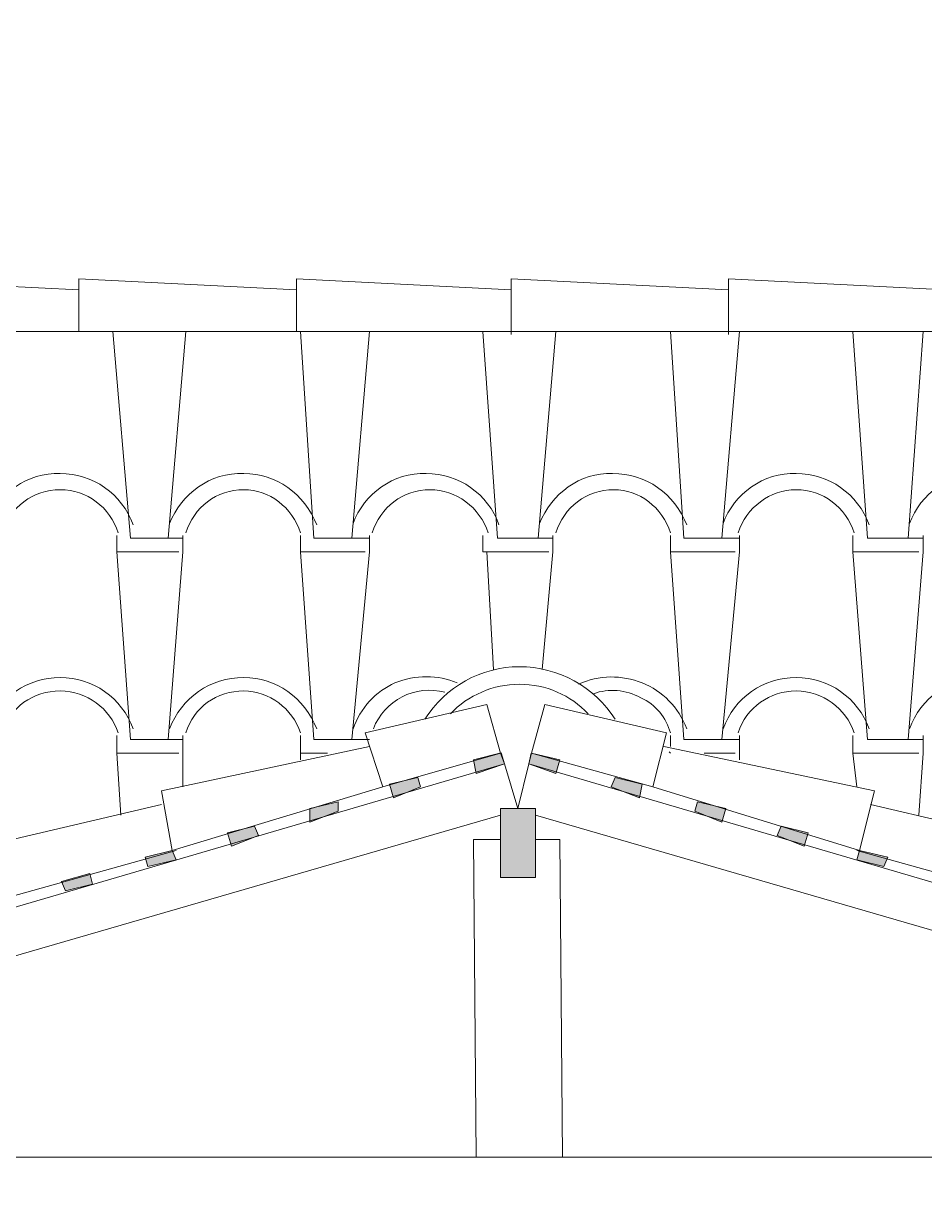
# Model space of a CAD drawing. Header units: millimetres. Extents: x -78812 to -57932, y -16504 to -11628.
# Drawn here: x -76804 to -75243, y -13834 to -11785 of the extents above; entities that cross this region are included whole.
import ezdxf

# ---------------------------------------------------------------- set-up
doc = ezdxf.new("R2010")
doc.units = ezdxf.units.MM
doc.layers.add('A-COB-___-___-EXI', color=250, linetype='Continuous', lineweight=13)

msp = doc.modelspace()

# ---------------------------------------------------------------- hatches: boundary and pattern name
at = {"layer": 'A-COB-___-___-EXI', "true_color": 0xc19a82}
h = msp.add_hatch(color=33, dxfattribs=at)
h.paths.add_polyline_path([(-61316.2, -14431.8), (-61316.2, -14282), (-61400.4, -14282), (-61400.4, -14431.8)])
h.paths.add_polyline_path([(-63516, -14289.1), (-63516, -14197.8), (-63846, -14197.8), (-63846, -14289.1)])
h.paths.add_polyline_path([(-61112.6, -14270.3), (-61112.6, -14246.9), (-61161.7, -14239.9), (-61161.7, -14258.6)])
h.paths.add_polyline_path([(-61480, -14197.8), (-61473, -14181.4), (-61526.8, -14169.7), (-61526.8, -14193.1)])
h.paths.add_polyline_path([(-61845.1, -14132.3), (-61838, -14108.9), (-61887.2, -14101.8), (-61891.9, -14120.6)])
h.paths.add_polyline_path([(-62203.1, -14062.1), (-62203.1, -14043.3), (-62252.3, -14031.6), (-62252.3, -14055)])
h.paths.add_polyline_path([(-62570.5, -13994.2), (-62563.5, -13970.8), (-62617.3, -13966.1), (-62617.3, -13982.5)])
h.paths.add_polyline_path([(-62935.6, -13924), (-62928.6, -13905.3), (-62977.7, -13893.6), (-62982.4, -13917)])
h.paths.add_polyline_path([(-63293.7, -13856.1), (-63293.7, -13832.7), (-63342.8, -13828), (-63342.8, -13844.4)])
h.paths.add_polyline_path([(-78296.9, -13748.5), (-78247.8, -13736.8), (-78254.8, -13713.4), (-78301.6, -13732.1)])
h.paths.add_polyline_path([(-74246, -13748.5), (-74185.1, -13748.5), (-74185.1, -13629.1), (-74246, -13629.1)])
h.paths.add_polyline_path([(-73604.7, -13748.5), (-73597.7, -13732.1), (-73646.9, -13713.4), (-73653.9, -13736.8)])
h.paths.add_polyline_path([(-77648.7, -13748.5), (-77648.7, -13629.1), (-77709.5, -13629.1), (-77709.5, -13748.5)])
h.paths.add_polyline_path([(-73747.5, -13706.4), (-73742.8, -13690), (-73789.6, -13671.2), (-73796.6, -13694.6)])
h.paths.add_polyline_path([(-78151.8, -13706.4), (-78105, -13694.6), (-78109.7, -13671.2), (-78158.8, -13690)])
h.paths.add_polyline_path([(-73885.6, -13666.6), (-73885.6, -13647.8), (-73934.7, -13629.1), (-73934.7, -13652.5)])
h.paths.add_polyline_path([(-78009, -13666.6), (-77959.9, -13652.5), (-77966.9, -13629.1), (-78013.7, -13647.8)])
h.paths.add_polyline_path([(-63139.2, -13647.8), (-63132.2, -13629.1), (-63174.3, -13612.7), (-63186, -13629.1)])
h.paths.add_polyline_path([(-70532, -13647.8), (-70489.9, -13629.1), (-70494.6, -13612.7), (-70543.7, -13629.1)])
h.paths.add_polyline_path([(-74030.6, -13624.4), (-74023.6, -13605.7), (-74072.8, -13587), (-74077.5, -13612.7)])
h.paths.add_polyline_path([(-77871, -13624.4), (-77821.8, -13612.7), (-77821.8, -13587), (-77871, -13605.7)])
h.paths.add_polyline_path([(-77725.9, -13582.3), (-77679.1, -13570.6), (-77683.8, -13551.9), (-77732.9, -13563.6)])
h.paths.add_polyline_path([(-74173.4, -13582.3), (-74168.7, -13563.6), (-74215.5, -13551.9), (-74222.5, -13570.6)])
h.paths.add_polyline_path([(-69895.5, -13551.9), (-69895.5, -13432.5), (-69956.3, -13432.5), (-69956.3, -13551.9)])
h.paths.add_polyline_path([(-63773.4, -13551.9), (-63712.6, -13551.9), (-63712.6, -13432.5), (-63773.4, -13432.5)])
h.paths.add_polyline_path([(-77583.1, -13540.2), (-77534, -13528.5), (-77541, -13509.8), (-77587.8, -13521.5)])
h.paths.add_polyline_path([(-74318.5, -13540.2), (-74311.5, -13521.5), (-74360.6, -13509.8), (-74365.3, -13528.5)])
h.paths.add_polyline_path([(-77438, -13498.1), (-77391.2, -13486.4), (-77398.2, -13467.6), (-77445.1, -13479.3)])
h.paths.add_polyline_path([(-74456.6, -13498.1), (-74449.6, -13479.3), (-74496.4, -13467.6), (-74503.4, -13486.4)])
h.paths.add_polyline_path([(-63469.2, -13486.4), (-63462.2, -13467.6), (-63504.3, -13444.2), (-63516, -13463)])
h.paths.add_polyline_path([(-70202, -13486.4), (-70159.9, -13463), (-70166.9, -13444.2), (-70213.7, -13467.6)])
h.paths.add_polyline_path([(-74599.3, -13455.9), (-74592.3, -13437.2), (-74641.4, -13425.5), (-74646.1, -13444.2)])
h.paths.add_polyline_path([(-77302.3, -13455.9), (-77253.2, -13444.2), (-77260.2, -13425.5), (-77307, -13437.2)])
h.paths.add_polyline_path([(-77157.2, -13413.8), (-77110.4, -13402.1), (-77115.1, -13383.4), (-77164.2, -13395.1)])
h.paths.add_polyline_path([(-74742.1, -13413.8), (-74737.4, -13395.1), (-74784.2, -13383.4), (-74791.2, -13402.1)])
h.paths.add_polyline_path([(-77014.4, -13371.7), (-76965.3, -13360), (-76972.3, -13341.3), (-77019.1, -13353), (-77017.9, -13358)])
h.paths.add_polyline_path([(-74887.2, -13371.7), (-74880.2, -13353), (-74929.3, -13341.3), (-74934, -13360)])
h.paths.add_polyline_path([(-76869.4, -13329.6), (-76822.5, -13317.9), (-76827.2, -13299.1), (-76876.4, -13313.2)])
h.paths.add_polyline_path([(-75025.2, -13329.6), (-75018.2, -13313.2), (-75067.4, -13299.1), (-75072.1, -13317.9)])
h.paths.add_polyline_path([(-63796.8, -13317.9), (-63785.1, -13299.1), (-63834.2, -13275.7), (-63838.9, -13294.5)])
h.paths.add_polyline_path([(-69879.1, -13317.9), (-69829.9, -13294.5), (-69841.6, -13275.7), (-69883.8, -13299.1)])
h.paths.add_polyline_path([(-76731.3, -13287.4), (-76684.5, -13275.7), (-76689.2, -13257), (-76738.3, -13271.1)])
h.paths.add_polyline_path([(-75168, -13287.4), (-75163.3, -13271.1), (-75210.1, -13257), (-75217.1, -13275.7)])
h.paths.add_polyline_path([(-75977.7, -13264), (-75916.9, -13264), (-75916.9, -13144.7), (-75977.7, -13144.7)])
h.paths.add_polyline_path([(-76588.5, -13245.3), (-76539.4, -13233.6), (-76546.4, -13217.2), (-76593.2, -13228.9)])
h.paths.add_polyline_path([(-75313.1, -13245.3), (-75306.1, -13228.9), (-75355.2, -13217.2), (-75359.9, -13233.6)])
h.paths.add_polyline_path([(-75451.2, -13210.2), (-75444.2, -13186.8), (-75491, -13175.1), (-75498, -13191.5)])
h.paths.add_polyline_path([(-76443.4, -13210.2), (-76396.6, -13191.5), (-76403.6, -13175.1), (-76450.5, -13186.8)])
h.paths.add_polyline_path([(-75593.9, -13168.1), (-75586.9, -13144.7), (-75636, -13133), (-75640.7, -13149.4)])
h.paths.add_polyline_path([(-76307.7, -13168.1), (-76258.6, -13149.4), (-76258.6, -13133), (-76307.7, -13144.7)])
h.paths.add_polyline_path([(-69549.1, -13149.4), (-69500, -13133), (-69514, -13114.3), (-69553.8, -13133)])
h.paths.add_polyline_path([(-64126.8, -13149.4), (-64115.1, -13133), (-64161.9, -13114.3), (-64168.9, -13133)])
h.paths.add_polyline_path([(-75736.7, -13126), (-75732, -13102.6), (-75778.8, -13090.9), (-75785.8, -13107.3)])
h.paths.add_polyline_path([(-76162.6, -13126), (-76115.8, -13107.3), (-76120.5, -13090.9), (-76169.6, -13102.6)])
h.paths.add_polyline_path([(-75881.8, -13083.8), (-75874.8, -13060.4), (-75924, -13048.7), (-75928.6, -13067.5)])
h.paths.add_polyline_path([(-76019.8, -13083.8), (-75970.7, -13067.5), (-75976.5, -13048.4), (-76024.5, -13060.4)])
h.paths.add_polyline_path([(-64449.7, -12987.9), (-64445.1, -12971.5), (-64487.2, -12945.8), (-64498.9, -12964.5)])
h.paths.add_polyline_path([(-69219.1, -12987.9), (-69177, -12964.5), (-69184, -12945.8), (-69230.8, -12971.5)])
h.paths.add_polyline_path([(-64779.7, -12821.7), (-64775, -12803), (-64817.1, -12779.6), (-64828.8, -12796)])
h.paths.add_polyline_path([(-68889.2, -12821.7), (-68847, -12796), (-68854.1, -12779.6), (-68900.9, -12803)])
h.paths.add_polyline_path([(-65240.7, -12814.7), (-65186.9, -12707.1), (-65240.7, -12676.6), (-65294.6, -12784.3)])
h.paths.add_polyline_path([(-68435.1, -12814.7), (-68381.3, -12784.3), (-68435.1, -12676.6), (-68489, -12707.1)])
h.paths.add_polyline_path([(-65109.7, -12653.2), (-65098, -12634.5), (-65144.8, -12611.1), (-65151.8, -12629.8)])
h.paths.add_polyline_path([(-68561.5, -12653.2), (-68519.4, -12629.8), (-68531.1, -12611.1), (-68573.2, -12634.5)])
h.paths.add_polyline_path([(-68236.2, -12491.8), (-68189.4, -12468.4), (-68201.1, -12449.6), (-68243.3, -12473)])
h.paths.add_polyline_path([(-65439.6, -12491.8), (-65427.9, -12473), (-65474.8, -12449.6), (-65481.8, -12468.4)])
h.paths.add_polyline_path([(-65769.6, -12323.3), (-65755.6, -12304.6), (-65797.7, -12281.1), (-65809.4, -12299.9)])
h.paths.add_polyline_path([(-67906.3, -12323.3), (-67859.5, -12299.9), (-67871.2, -12281.1), (-67913.3, -12304.6)])
h.paths.add_polyline_path([(-67578.6, -12154.8), (-67536.5, -12131.4), (-67541.2, -12115), (-67590.3, -12138.4)])
h.paths.add_polyline_path([(-66092.6, -12154.8), (-66085.6, -12138.4), (-66127.7, -12115), (-66139.4, -12131.4)])
h.paths.add_polyline_path([(-67248.7, -11993.3), (-67206.5, -11969.9), (-67213.5, -11951.2), (-67260.4, -11976.9)])
h.paths.add_polyline_path([(-66422.5, -11993.3), (-66415.5, -11976.9), (-66457.7, -11951.2), (-66469.4, -11969.9)])
h.paths.add_polyline_path([(-66864.9, -11946.5), (-66804, -11946.5), (-66804, -11827.1), (-66864.9, -11827.1)])
h.paths.add_polyline_path([(-66750.2, -11827.1), (-66738.5, -11808.4), (-66787.6, -11785), (-66792.3, -11801.4)])
h.paths.add_polyline_path([(-66925.7, -11827.1), (-66876.6, -11801.4), (-66888.3, -11785), (-66930.4, -11808.4)])

# ---------------------------------------------------------------- linework, layer by layer
at = {"layer": 'A-COB-___-___-EXI'}
for p, q in [((-77080, -12227.3), (-76707.9, -12246)), ((-76707.9, -12318.6), (-76707.9, -12227.3)), ((-76707.9, -12227.3), (-76331.1, -12246)), ((-76331.1, -12318.6), (-76331.1, -12227.3)), ((-76331.1, -12227.3), (-75959, -12246)), ((-75959, -12323.3), (-75959, -12227.3)), ((-75959, -12227.3), (-75582.2, -12246)), ((-75582.2, -12323.3), (-75582.2, -12227.3)), ((-75582.2, -12227.3), (-75205.4, -12246)), ((-68152, -12318.6), (-77833.5, -12318.6)), ((-76649.4, -12318.6), (-76618.9, -12676.6)), ((-76523, -12318.6), (-76553.4, -12676.6)), ((-76300.7, -12676.6), (-76324.1, -12318.6)), ((-76204.7, -12318.6), (-76235.1, -12676.6)), ((-76008.1, -12318.6), (-75982.4, -12676.6)), ((-75881.8, -12318.6), (-75912.2, -12676.6)), ((-75659.5, -12676.6), (-75682.9, -12318.6)), ((-75563.5, -12318.6), (-75593.9, -12676.6)), ((-75366.9, -12318.6), (-75341.2, -12676.6)), ((-75245.2, -12318.6), (-75271, -12676.6)), ((-76642.3, -12700), (-76642.3, -12672)), ((-76618.9, -12676.6), (-76553.4, -12676.6)), ((-76553.4, -12676.6), (-76527.7, -12676.6)), ((-76527.7, -12672), (-76527.7, -12700)), ((-76324.1, -12700), (-76324.1, -12672)), ((-76228.1, -12676.6), (-76300.7, -12676.6)), ((-76235.1, -12676.6), (-76204.7, -12676.6)), ((-76204.7, -12672), (-76204.7, -12700)), ((-76008.1, -12700), (-76008.1, -12672)), ((-75982.4, -12676.6), (-75912.2, -12676.6)), ((-75912.2, -12676.6), (-75886.5, -12676.6)), ((-75886.5, -12672), (-75886.5, -12700)), ((-75682.9, -12700), (-75682.9, -12672)), ((-75586.9, -12676.6), (-75659.5, -12676.6)), ((-75593.9, -12676.6), (-75563.5, -12676.6)), ((-75563.5, -12672), (-75563.5, -12700)), ((-75366.9, -12700), (-75366.9, -12672)), ((-75341.2, -12676.6), (-75271, -12676.6)), ((-75271, -12676.6), (-75245.2, -12676.6)), ((-75245.2, -12672), (-75245.2, -12700)), ((-76642.3, -12700), (-76618.9, -13025.3)), ((-76553.4, -12700), (-76642.3, -12700)), ((-76534.7, -12700), (-76553.4, -12700)), ((-76527.7, -12700), (-76553.4, -13025.3)), ((-76228.1, -12700), (-76324.1, -12700)), ((-76300.7, -13025.3), (-76324.1, -12700)), ((-76204.7, -12700), (-76235.1, -13025.3)), ((-76211.7, -12700), (-76228.1, -12700)), ((-75912.2, -12700), (-76008.1, -12700)), ((-75989.4, -12903.7), (-76001.1, -12700)), ((-75893.5, -12700), (-75912.2, -12700)), ((-75886.5, -12700), (-75905.2, -12903.7)), ((-75586.9, -12700), (-75682.9, -12700)), ((-75659.5, -13025.3), (-75682.9, -12700)), ((-75563.5, -12700), (-75593.9, -13025.3)), ((-75570.5, -12700), (-75586.9, -12700)), ((-75366.9, -12700), (-75341.2, -13025.3)), ((-75271, -12700), (-75366.9, -12700)), ((-75252.3, -12700), (-75271, -12700)), ((-75245.2, -12700), (-75271, -13025.3)), ((-76211.7, -13013.6), (-76001.1, -12964.5)), ((-76001.1, -12964.5), (-75977.7, -13048.7)), ((-75900.5, -12964.5), (-75923.9, -13048.7)), ((-75689.9, -13013.6), (-75900.5, -12964.5)), ((-76642.3, -13048.7), (-76642.3, -13018.3)), ((-76618.9, -13025.3), (-76553.4, -13025.3)), ((-76553.4, -13025.3), (-76527.7, -13025.3)), ((-76527.7, -13018.3), (-76527.7, -13048.7)), ((-76324.1, -13048.7), (-76324.1, -13018.3)), ((-76228.1, -13025.3), (-76300.7, -13025.3)), ((-76235.1, -13025.3), (-76204.7, -13025.3)), ((-76181.3, -13107.3), (-76211.7, -13013.6)), ((-75713.3, -13107.3), (-75689.9, -13013.6)), ((-75682.9, -13037), (-75682.9, -13018.3)), ((-75586.9, -13025.3), (-75659.5, -13025.3)), ((-75593.9, -13025.3), (-75563.5, -13025.3)), ((-75563.5, -13018.3), (-75563.5, -13048.7)), ((-75366.9, -13048.7), (-75366.9, -13018.3)), ((-75341.2, -13025.3), (-75271, -13025.3)), ((-75271, -13025.3), (-75245.2, -13025.3)), ((-75245.2, -13018.3), (-75245.2, -13048.7)), ((-76635.3, -13156.4), (-76642.3, -13048.7)), ((-76553.4, -13048.7), (-76642.3, -13048.7)), ((-76204.7, -13037), (-76565.1, -13114.3)), ((-76534.7, -13048.7), (-76553.4, -13048.7)), ((-76527.7, -13048.7), (-76527.7, -13107.3)), ((-76324.1, -13060.4), (-76324.1, -13048.7)), ((-76277.3, -13048.7), (-76324.1, -13048.7)), ((-75977.7, -13048.7), (-76181.3, -13107.3)), ((-75976.5, -13048.4), (-76024.5, -13060.4)), ((-76024.5, -13060.4), (-75977.7, -13048.7)), ((-75977.7, -13048.7), (-75970.7, -13067.5)), ((-75970.7, -13067.5), (-75976.5, -13048.4)), ((-75924, -13048.7), (-75928.6, -13067.5)), ((-75928.6, -13067.5), (-75923.9, -13048.7)), ((-75874.8, -13060.4), (-75924, -13048.7)), ((-75923.9, -13048.7), (-75713.3, -13107.3)), ((-75923.9, -13048.7), (-75874.8, -13060.4)), ((-75694.6, -13037), (-75329.5, -13114.3)), ((-75682.9, -13048.7), (-75685.2, -13046.4)), ((-75586.9, -13048.7), (-75624.3, -13048.7)), ((-75570.5, -13048.7), (-75586.9, -13048.7)), ((-75563.5, -13048.7), (-75563.5, -13060.4)), ((-75359.9, -13107.3), (-75366.9, -13048.7)), ((-75271, -13048.7), (-75366.9, -13048.7)), ((-75252.3, -13048.7), (-75271, -13048.7)), ((-75245.2, -13048.7), (-75252.3, -13156.4)), ((-78296.9, -13748.5), (-75970.7, -13067.5)), ((-76024.5, -13060.4), (-76019.8, -13083.8)), ((-76019.8, -13083.8), (-76024.5, -13060.4)), ((-76019.8, -13083.8), (-75970.7, -13067.5)), ((-75970.7, -13067.5), (-76019.8, -13083.8)), ((-75947.3, -13144.7), (-75970.7, -13067.5)), ((-75928.6, -13067.5), (-75947.3, -13144.7)), ((-75928.6, -13067.5), (-75881.8, -13083.8)), ((-75881.8, -13083.8), (-75928.6, -13067.5)), ((-73604.7, -13748.5), (-75928.6, -13067.5)), ((-75881.8, -13083.8), (-75874.8, -13060.4)), ((-75874.8, -13060.4), (-75881.8, -13083.8)), ((-76120.5, -13090.9), (-76169.6, -13102.6)), ((-76120.5, -13090.9), (-76169.6, -13102.6)), ((-76115.8, -13107.3), (-76120.5, -13090.9)), ((-76115.8, -13107.3), (-76120.5, -13090.9)), ((-75778.8, -13090.9), (-75785.8, -13107.3)), ((-75785.8, -13107.3), (-75778.8, -13090.9)), ((-75732, -13102.6), (-75778.8, -13090.9)), ((-75778.8, -13090.9), (-75732, -13102.6)), ((-76546.4, -13217.2), (-76181.3, -13107.3)), ((-76169.6, -13102.6), (-76162.6, -13126)), ((-76169.6, -13102.6), (-76162.6, -13126)), ((-76162.6, -13126), (-76115.8, -13107.3)), ((-76162.6, -13126), (-76115.8, -13107.3)), ((-75785.8, -13107.3), (-75736.7, -13126)), ((-75736.7, -13126), (-75785.8, -13107.3)), ((-75736.7, -13126), (-75732, -13102.6)), ((-75732, -13102.6), (-75736.7, -13126)), ((-75355.2, -13217.2), (-75713.3, -13107.3)), ((-76565.1, -13114.3), (-76546.4, -13217.2)), ((-76258.6, -13133), (-76307.7, -13144.7)), ((-76258.6, -13133), (-76307.7, -13144.7)), ((-76258.6, -13149.4), (-76258.6, -13133)), ((-76258.6, -13149.4), (-76258.6, -13133)), ((-75636, -13133), (-75640.7, -13149.4)), ((-75640.7, -13149.4), (-75636, -13133)), ((-75586.9, -13144.7), (-75636, -13133)), ((-75636, -13133), (-75586.9, -13144.7)), ((-75329.5, -13114.3), (-75355.2, -13217.2)), ((-76565.1, -13137.7), (-76923.2, -13221.9)), ((-76307.7, -13144.7), (-76307.7, -13168.1)), ((-76307.7, -13144.7), (-76307.7, -13168.1)), ((-76307.7, -13168.1), (-76258.6, -13149.4)), ((-76307.7, -13168.1), (-76258.6, -13149.4)), ((-75916.9, -13144.7), (-75977.7, -13144.7)), ((-75977.7, -13144.7), (-75977.7, -13264)), ((-75916.9, -13144.7), (-75977.7, -13144.7)), ((-75977.7, -13144.7), (-75977.7, -13264)), ((-75916.9, -13264), (-75916.9, -13144.7)), ((-75916.9, -13264), (-75916.9, -13144.7)), ((-75640.7, -13149.4), (-75593.9, -13168.1)), ((-75593.9, -13168.1), (-75640.7, -13149.4)), ((-75593.9, -13168.1), (-75586.9, -13144.7)), ((-75586.9, -13144.7), (-75593.9, -13168.1)), ((-75336.5, -13137.7), (-74976.1, -13221.9)), ((-75977.7, -13156.4), (-77648.7, -13640.8)), ((-75916.9, -13156.4), (-74246, -13640.8)), ((-76403.6, -13175.1), (-76450.5, -13186.8)), ((-76403.6, -13175.1), (-76450.5, -13186.8)), ((-76450.5, -13186.8), (-76443.4, -13210.2)), ((-76450.5, -13186.8), (-76443.4, -13210.2)), ((-76443.4, -13210.2), (-76396.6, -13191.5)), ((-76443.4, -13210.2), (-76396.6, -13191.5)), ((-76396.6, -13191.5), (-76403.6, -13175.1)), ((-76396.6, -13191.5), (-76403.6, -13175.1)), ((-75491, -13175.1), (-75498, -13191.5)), ((-75498, -13191.5), (-75491, -13175.1)), ((-75498, -13191.5), (-75451.2, -13210.2)), ((-75451.2, -13210.2), (-75498, -13191.5)), ((-75444.2, -13186.8), (-75491, -13175.1)), ((-75491, -13175.1), (-75444.2, -13186.8)), ((-75451.2, -13210.2), (-75444.2, -13186.8)), ((-75444.2, -13186.8), (-75451.2, -13210.2)), ((-75977.7, -13198.5), (-76024.5, -13198.5)), ((-76024.5, -13198.5), (-76019.8, -13748.5)), ((-75916.9, -13198.5), (-75874.8, -13198.5)), ((-75874.8, -13198.5), (-75870.1, -13748.5)), ((-76899.8, -13317.9), (-76539.4, -13217.2)), ((-76546.4, -13217.2), (-76593.2, -13228.9)), ((-76546.4, -13217.2), (-76593.2, -13228.9)), ((-76593.2, -13228.9), (-76588.5, -13245.3)), ((-76593.2, -13228.9), (-76588.5, -13245.3)), ((-76588.5, -13245.3), (-76539.4, -13233.6)), ((-76588.5, -13245.3), (-76539.4, -13233.6)), ((-76539.4, -13233.6), (-76546.4, -13217.2)), ((-76539.4, -13233.6), (-76546.4, -13217.2)), ((-75355.2, -13217.2), (-75359.9, -13233.6)), ((-75001.8, -13317.9), (-75359.9, -13217.2)), ((-75359.9, -13233.6), (-75355.2, -13217.2)), ((-75359.9, -13233.6), (-75313.1, -13245.3)), ((-75313.1, -13245.3), (-75359.9, -13233.6)), ((-75306.1, -13228.9), (-75355.2, -13217.2)), ((-75355.2, -13217.2), (-75306.1, -13228.9)), ((-75313.1, -13245.3), (-75306.1, -13228.9)), ((-75306.1, -13228.9), (-75313.1, -13245.3)), ((-76689.2, -13257), (-76738.3, -13271.1)), ((-76689.2, -13257), (-76738.3, -13271.1)), ((-76738.3, -13271.1), (-76731.3, -13287.4)), ((-76738.3, -13271.1), (-76731.3, -13287.4)), ((-76731.3, -13287.4), (-76684.5, -13275.7)), ((-76731.3, -13287.4), (-76684.5, -13275.7)), ((-76684.5, -13275.7), (-76689.2, -13257)), ((-76684.5, -13275.7), (-76689.2, -13257)), ((-75977.7, -13264), (-75916.9, -13264)), ((-75977.7, -13264), (-75916.9, -13264)), ((-77833.5, -13748.5), (-74077.5, -13748.5)), ((-76511.3, -13748.5), (-76785.1, -13748.5)), ((-76785.1, -13748.5), (-76120.5, -13748.5))]:
    msp.add_line(p, q, dxfattribs=at)
for points, knots in [([(-76740.6, -12564.3), (-76740.6, -12564.3), (-76796.8, -12562), (-76848.3, -12599.4), (-76867, -12650.9)], [0.125, 0.125, 0.125, 0.125, 0.125001, 1, 1, 1, 1]), ([(-76422.4, -12564.3), (-76422.4, -12564.3), (-76480.9, -12562), (-76530.2, -12599.5), (-76551.2, -12651)], [0.125, 0.125, 0.125, 0.125, 0.125001, 1, 1, 1, 1]), ([(-76106.4, -12564.3), (-76106.4, -12564.3), (-76162.7, -12562), (-76214.2, -12599.5), (-76233, -12651)], [0.125, 0.125, 0.125, 0.125, 0.125001, 1, 1, 1, 1]), ([(-75783.5, -12564.3), (-75783.5, -12564.3), (-75839.7, -12562), (-75888.9, -12599.5), (-75910, -12651)], [0.125, 0.125, 0.125, 0.125, 0.125001, 1, 1, 1, 1]), ([(-75465.2, -12564.3), (-75465.2, -12564.3), (-75521.5, -12562), (-75573, -12599.5), (-75591.7, -12651)], [0.125, 0.125, 0.125, 0.125, 0.125001, 1, 1, 1, 1]), ([(-75142.3, -12564.3), (-75142.3, -12564.3), (-75198.4, -12562), (-75249.9, -12599.4), (-75268.6, -12650.9)], [0.125, 0.125, 0.125, 0.125, 0.125001, 1, 1, 1, 1]), ([(-76640, -12667.3), (-76654.1, -12622.8), (-76693.8, -12592.4), (-76740.6, -12592.4), (-76740.6, -12592.4), (-76787.4, -12592.4), (-76827.2, -12622.8), (-76841.3, -12667.3)], [0, 0, 0, 0, 0.125, 0.125, 0.125, 0.125001, 1, 1, 1, 1]), ([(-76324.1, -12667.3), (-76338.1, -12622.8), (-76377.9, -12592.4), (-76422.4, -12592.4), (-76422.4, -12592.4), (-76469.2, -12592.4), (-76509, -12622.8), (-76523, -12667.3)], [0, 0, 0, 0, 0.125, 0.125, 0.125, 0.125001, 1, 1, 1, 1]), ([(-75998.8, -12667.3), (-76012.8, -12622.8), (-76055, -12592.4), (-76099.4, -12592.4), (-76099.4, -12592.4), (-76146.2, -12592.4), (-76186, -12622.8), (-76200, -12667.3)], [0, 0, 0, 0, 0.125, 0.125, 0.125, 0.125001, 1, 1, 1, 1]), ([(-75682.9, -12667.3), (-75696.9, -12622.8), (-75736.7, -12592.4), (-75781.1, -12592.4), (-75781.1, -12592.4), (-75827.9, -12592.4), (-75867.7, -12622.8), (-75881.8, -12667.3)], [0, 0, 0, 0, 0.125, 0.125, 0.125, 0.125001, 1, 1, 1, 1]), ([(-75364.6, -12667.3), (-75378.6, -12622.8), (-75418.4, -12592.4), (-75465.2, -12592.4), (-75465.2, -12592.4), (-75509.7, -12592.4), (-75551.8, -12622.8), (-75565.8, -12667.3)], [0, 0, 0, 0, 0.125, 0.125, 0.125, 0.125001, 1, 1, 1, 1]), ([(-75778.8, -12990.2), (-75813.9, -12934.1), (-75877.1, -12899), (-75945, -12899), (-75945, -12899), (-76010.5, -12899), (-76073.7, -12934.1), (-76108.8, -12990.2)], [0, 0, 0, 0, 0.125, 0.125, 0.125, 0.125001, 1, 1, 1, 1]), ([(-76614.3, -13006.6), (-76633, -12952.8), (-76684.5, -12917.7), (-76740.6, -12917.7), (-76740.6, -12917.7), (-76796.8, -12917.7), (-76848.3, -12952.8), (-76867, -13006.6)], [0, 0, 0, 0, 0.125, 0.125, 0.125, 0.125001, 1, 1, 1, 1]), ([(-76296, -13006.6), (-76317.1, -12952.8), (-76366.2, -12917.7), (-76422.4, -12917.7), (-76422.4, -12917.7), (-76480.9, -12917.7), (-76530, -12952.8), (-76551.1, -13006.6)], [0, 0, 0, 0, 0.125, 0.125, 0.125, 0.125001, 1, 1, 1, 1]), ([(-76160.3, -12927.1), (-76160.3, -12927.1), (-76193, -12941.1), (-76221.1, -12971.5), (-76232.8, -13006.6)], [0.125, 0.125, 0.125, 0.125, 0.125001, 1, 1, 1, 1]), ([(-75654.8, -13006.6), (-75668.8, -12969.2), (-75696.9, -12941.1), (-75732, -12927.1), (-75732, -12927.1), (-75767.1, -12913), (-75806.9, -12913), (-75842, -12929.4)], [0, 0, 0, 0, 0.125, 0.125, 0.125, 0.125001, 1, 1, 1, 1]), ([(-75338.8, -13006.6), (-75357.6, -12952.8), (-75409, -12917.7), (-75465.2, -12917.7), (-75465.2, -12917.7), (-75521.4, -12917.7), (-75572.9, -12952.8), (-75591.6, -13006.6)], [0, 0, 0, 0, 0.125, 0.125, 0.125, 0.125001, 1, 1, 1, 1]), ([(-75015.9, -13006.6), (-75034.6, -12952.8), (-75083.8, -12917.7), (-75142.3, -12917.7), (-75142.3, -12917.7), (-75198.4, -12917.7), (-75249.9, -12952.8), (-75268.6, -13006.6)], [0, 0, 0, 0, 0.125, 0.125, 0.125, 0.125001, 1, 1, 1, 1]), ([(-76640, -13013.6), (-76654.1, -12971.5), (-76693.8, -12941.1), (-76740.6, -12941.1), (-76740.6, -12941.1), (-76787.4, -12941.1), (-76827.2, -12969.2), (-76841.3, -13013.6)], [0, 0, 0, 0, 0.125, 0.125, 0.125, 0.125001, 1, 1, 1, 1]), ([(-76324.1, -13013.6), (-76338.1, -12971.5), (-76377.9, -12941.1), (-76422.4, -12941.1), (-76422.4, -12941.1), (-76469.2, -12941.1), (-76509, -12969.2), (-76523, -13013.6)], [0, 0, 0, 0, 0.125, 0.125, 0.125, 0.125001, 1, 1, 1, 1]), ([(-75825.6, -12980.9), (-75856, -12948.1), (-75898.2, -12929.4), (-75945, -12929.4), (-75945, -12929.4), (-75989.4, -12929.4), (-76033.9, -12948.1), (-76064.3, -12980.9)], [0, 0, 0, 0, 0.125, 0.125, 0.125, 0.125001, 1, 1, 1, 1]), ([(-75734.3, -12952.8), (-75734.3, -12952.8), (-75760.1, -12938.8), (-75790.5, -12936.4), (-75816.2, -12945.8)], [0.125, 0.125, 0.125, 0.125, 0.125001, 1, 1, 1, 1]), ([(-75364.6, -13013.6), (-75378.6, -12971.5), (-75418.4, -12941.1), (-75465.2, -12941.1), (-75465.2, -12941.1), (-75509.7, -12941.1), (-75551.8, -12969.2), (-75565.8, -13013.6)], [0, 0, 0, 0, 0.125, 0.125, 0.125, 0.125001, 1, 1, 1, 1])]:
    msp.add_open_spline(points, degree=3, knots=knots, dxfattribs=at)
for points in [[(-76614.3, -12653.2), (-76633, -12599.4), (-76684.5, -12564.3), (-76740.6, -12564.3)], [(-76296, -12653.2), (-76317.1, -12599.4), (-76366.2, -12564.3), (-76422.4, -12564.3)], [(-75980.1, -12653.2), (-75998.8, -12599.4), (-76050.3, -12564.3), (-76106.4, -12564.3)], [(-75654.8, -12653.2), (-75675.8, -12599.4), (-75725, -12564.3), (-75783.5, -12564.3)], [(-75338.8, -12653.2), (-75357.6, -12599.4), (-75409, -12564.3), (-75465.2, -12564.3)], [(-76052.6, -12927.1), (-76085.4, -12913), (-76125.2, -12913), (-76160.3, -12927.1)], [(-76073.7, -12943.4), (-76125.2, -12929.4), (-76179, -12957.5), (-76197.7, -13006.6)], [(-75682.9, -13013.6), (-75689.9, -12987.9), (-75708.6, -12964.5), (-75734.3, -12952.8)]]:
    msp.add_open_spline(points, degree=3, dxfattribs=at)

doc.saveas('drawing.dxf')
